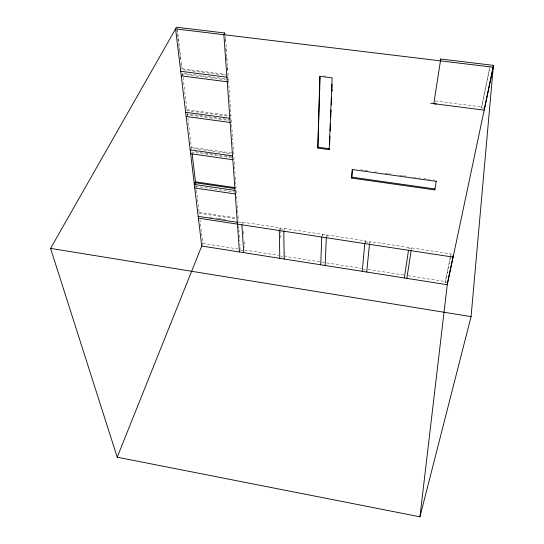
<?xml version="1.0" encoding="UTF-8"?>
<svg xmlns="http://www.w3.org/2000/svg" width="544" height="544" viewBox="0 0 544 544"><rect width="100%" height="100%" fill="white"/><g stroke="black" fill="none" stroke-linecap="round" stroke-linejoin="round"><path stroke-width="0.41" stroke-dasharray="2.72 2.04" d="M322.402 235.987L322.463 234.308L321.735 237.021M326.958 236.688L327.032 235.001L326.679 236.361M365.242 242.529L365.398 240.849L284.641 228.541L284.362 229.432L279.854 228.745M369.872 243.236L370.036 241.556L408.966 247.493L408.714 249.166M483.657 108.154L481.501 107.875L481.596 106.937L489.981 66.606M408.966 247.493L408.809 248.418L411.427 248.819L411.577 247.894L451.051 253.905L450.942 254.85L452.533 255.095M446.726 282.73L445.196 282.486L445.305 281.554L450.208 257.972M411.318 249.567L411.577 247.894M450.378 257.162L451.051 253.905M445.196 282.486L450.602 256.476M481.501 107.875L489.722 68.36M369.587 243.698L370.036 241.556M364.8 243.603L365.398 240.849M279.283 230.527L280.14 227.854L242.855 222.17L242.536 223.047L238.83 222.482M240.06 250.22L240.013 244.283M235.96 192.209L236.293 191.332L236.416 193.011M202.001 245.378L202.776 243.433L199.954 219.66M233.267 154.115L233.621 153.238L232.567 138.203M195.888 185.382L199.077 212.276L198.716 213.139L236.191 218.838M230.608 116.518L230.982 115.648L228.487 80.036M228.031 80.05L228.426 79.186L182.587 73.311L182.138 74.161L225.529 79.73M227.705 75.473L228.106 74.616L225.413 36.326M230.452 119.721L187.401 113.9L191.366 147.288L190.964 148.152L231.608 153.877M187.401 113.9L186.98 114.764L229.248 120.482M183.076 77.445L186.905 109.725L186.483 110.582L228.113 116.185M177.31 28.866L182.043 68.741L181.594 69.591L226.032 75.262M324.217 75.936L325.849 76.14M182.043 68.741L225.59 74.29M435.112 101.007L481.596 106.937M186.905 109.725L230.982 115.648M360.876 169.796L364.235 170.265M365.072 170.388L367.594 170.741M375.142 171.802L376.822 172.04M385.206 173.216L388.566 173.686M389.402 173.808L391.082 174.039M399.473 175.222L402.825 175.692M403.668 175.814L406.184 176.168M413.732 177.228L415.412 177.466M418.771 177.936L420.444 178.174M423.803 178.643L427.156 179.112M427.999 179.234L429.678 179.472M433.031 179.942L434.71 180.18M191.366 147.288L232.791 153.122M195.187 151.599L196.867 151.837M200.233 152.313L201.919 152.551M205.285 153.027L208.651 153.503M209.488 153.626L213.697 154.217M214.54 154.34L216.22 154.578M219.586 155.054L221.272 155.292M224.638 155.768L228.004 156.244M228.84 156.366L233.05 156.958M191.42 151.987L231.887 157.719M195.507 186.245L234.308 191.964M199.077 212.276L237.354 218.083M209.413 217.07L212.724 217.58M216.043 218.083L217.695 218.334M218.525 218.464L221.843 218.967M222.666 219.096L225.984 219.599M365.201 241.767L369.845 242.474M202.776 243.433L237.864 248.948M244.657 250.016L278.95 255.408M324.374 262.541L284.968 256.353L284.92 252.137M326.665 262.902L361.175 268.328M368.118 269.416L403.954 275.046M408.129 275.706L445.305 281.554M240.774 250.328L242.916 250.668M281.078 256.666L282.526 256.897M363.372 269.613L365.609 269.967M176.841 29.702L177.834 38.012M177.929 38.842L178.527 43.826M178.622 44.662L179.221 49.647M179.316 50.476L179.914 55.461M180.01 56.29L180.506 60.445M180.9 63.77L181.2 66.266M182.587 73.311L182.981 76.622M225.06 38.005L225.291 41.337M225.767 47.994L225.998 51.326M226.413 57.154L226.644 60.486M227.12 67.15L227.297 69.646M227.814 77.003L227.977 79.288M237.973 220.728L238.088 222.367M238.66 230.418L238.775 232.07M231.275 119.83L232.506 137.367M233.893 157.08L235.056 173.679M235.294 177.004L236.048 187.796M236.647 196.37L237.062 202.252M237.3 205.612L237.946 214.853M238.007 215.689L238.184 218.212M238.707 225.712L239.122 231.622M239.36 234.994L239.775 240.904M242.855 222.17L242.964 223.856M243.454 231.452L243.78 236.518M244.113 241.577L244.494 247.486M280.14 227.854L280.167 229.541M280.18 230.384L280.344 239.652M284.641 228.541L284.662 230.228"/><path stroke-width="0.82" d="M317.832 148.097L319.831 76.316L332.119 77.86L329.168 149.661L317.832 148.097L320.103 76.276M320.736 264.785L321.735 237.021M329.603 144.534L329.956 136.102M330.16 131.036L330.48 123.447M330.718 117.545L331.038 109.949M331.242 104.89L331.561 97.294M331.799 91.392L332.105 84.13M325.149 265.479L326.318 237.721M436.254 181.193L434.778 189.91L351.662 178.092L352.26 169.531L436.247 181.356M351.662 178.092L352.437 169.395M224.822 34.673L224.706 33L176.542 27.2L50.572 248.397L117.212 457.198L419.934 516.8L471.077 316.628L493.428 65.362L440.735 59.017L440.436 60.853M362.236 271.327L364.8 243.603M366.717 272.034L369.458 244.317M419.934 516.8L447.488 282.846L453.329 255.218L453.111 257.108L198.383 218.158M434.778 189.91L434.914 188.965L351.893 177.174M404.328 277.957L408.503 250.288M406.851 278.358L411.121 250.689M440.735 59.017L433.82 103.686L430.678 103.278M493.428 65.362L484.187 110.133L433.82 103.68L436.336 104.006M329.168 149.661L329.433 148.75L318.104 147.193M331.874 89.706L331.595 90.603L332.506 90.719M319.478 89.053L319.77 88.155M117.212 457.198L201.742 246.024L175.583 28.88L493.258 67.232L447.27 284.73L201.742 246.024M192.114 153.612L195.466 181.839L194.324 184.443L235.028 190.434M224.706 33L223.863 34.7L239.435 251.967M180.696 71.298L226.909 77.207M181.247 75.868L227.236 81.79M185.633 112.302L229.854 118.272M186.136 116.484L230.153 122.454M190.162 149.886L232.546 155.876M190.624 153.721L232.825 159.718M195.466 181.839L235.219 187.673M234.879 188.55L195.085 182.709L195.337 184.831M194.752 187.979L235.28 193.97M198.166 216.335L237.313 222.306M50.572 248.397L471.077 316.628M241.896 224.808L243.732 252.647M279.283 230.527L279.806 258.332M283.805 231.22L284.158 259.019"/></g></svg>
